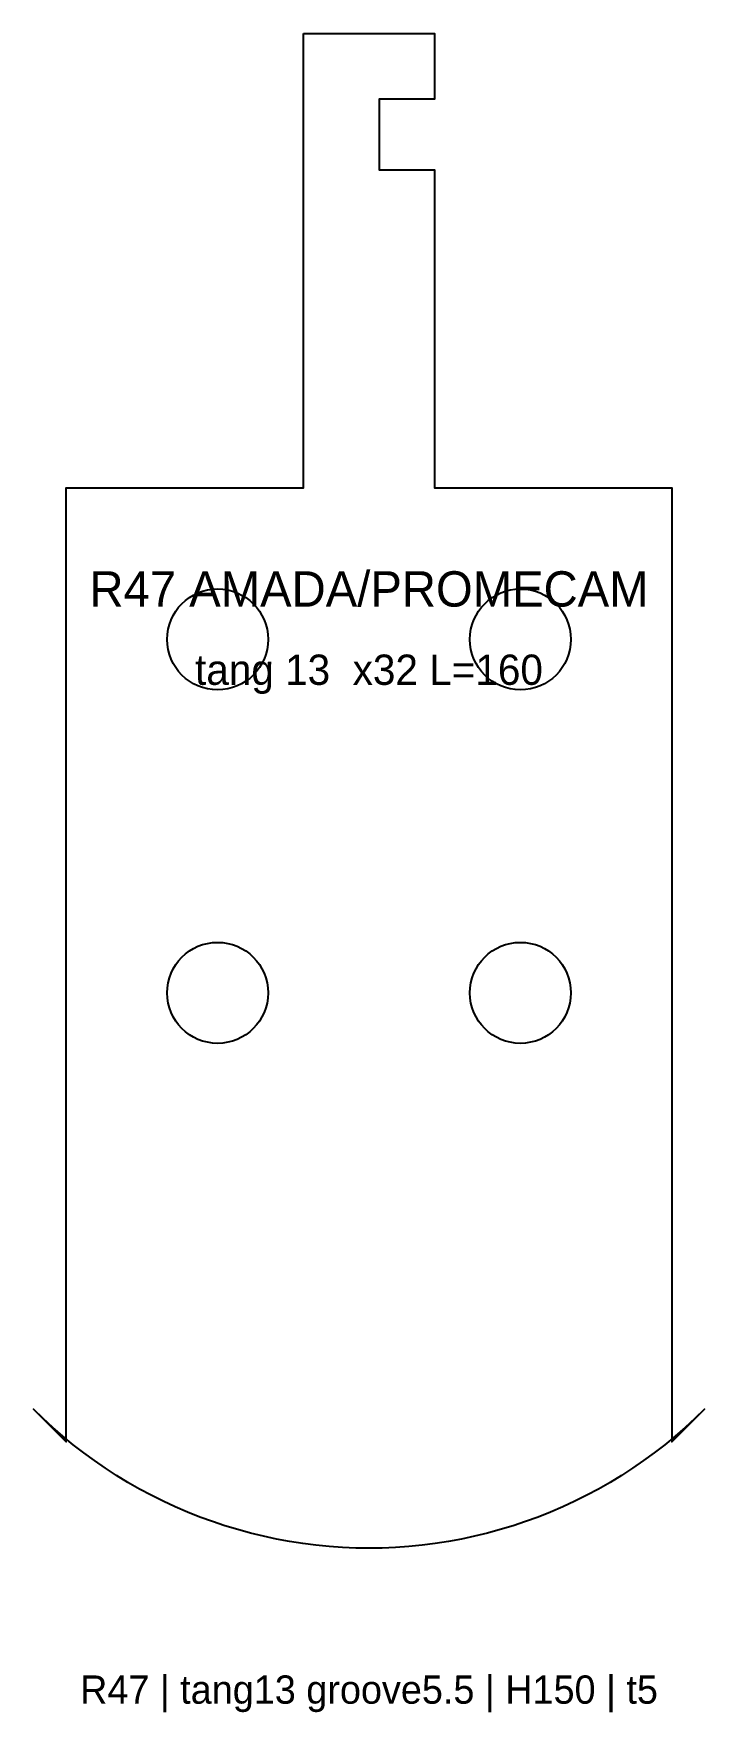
# Model space of a CAD drawing. Header units: millimetres. Extents: x -33 to 33, y -16 to 150.
import ezdxf
from ezdxf.enums import TextEntityAlignment as Align

# ---------------------------------------------------------------- set-up
doc = ezdxf.new("R2010")
doc.units = ezdxf.units.MM
for name, color, linetype in [('CUT', 1, 'Continuous'), ('ENGRAVE', 3, 'Continuous'), ('INFO', 7, 'Continuous')]:
    doc.layers.add(name, color=color, linetype=linetype)

msp = doc.modelspace()

# ---------------------------------------------------------------- linework, layer by layer
at = {"layer": 'CUT', "color": 1}
msp.add_lwpolyline([(-6.5, 150), (6.5, 150), (6.5, 143.5), (1, 143.5), (1, 136.5), (6.5, 136.5), (6.5, 105), (30, 105), (30, 10.53), (33.23, 13.77), (32.29, 12.85), (31.32, 11.95), (30.32, 11.09), (29.3, 10.25), (28.26, 9.45), (27.2, 8.67), (26.11, 7.92), (25.01, 7.2), (23.88, 6.52), (22.73, 5.86), (21.57, 5.24), (20.39, 4.65), (19.2, 4.1), (17.99, 3.58), (16.76, 3.09), (15.52, 2.64), (14.27, 2.22), (13.01, 1.84), (11.74, 1.49), (10.46, 1.18), (9.17, 0.9), (7.87, 0.66), (6.57, 0.46), (5.26, 0.3), (3.95, 0.17), (2.64, 0.07), (1.32, 0.02), (0, 0), (-1.32, 0.02), (-2.64, 0.07), (-3.95, 0.17), (-5.26, 0.3), (-6.57, 0.46), (-7.87, 0.66), (-9.17, 0.9), (-10.46, 1.18), (-11.74, 1.49), (-13.01, 1.84), (-14.27, 2.22), (-15.52, 2.64), (-16.76, 3.09), (-17.99, 3.58), (-19.2, 4.1), (-20.39, 4.65), (-21.57, 5.24), (-22.73, 5.86), (-23.88, 6.52), (-25.01, 7.2), (-26.11, 7.92), (-27.2, 8.67), (-28.26, 9.45), (-29.3, 10.25), (-30.32, 11.09), (-31.32, 11.95), (-32.29, 12.85), (-33.23, 13.77), (-30, 10.53), (-30, 105), (-6.5, 105)], close=True, dxfattribs=at)
for centre in [(-15, 90), (15, 90), (-15, 55), (15, 55)]:
    msp.add_circle(centre, 5, dxfattribs=at)

# ---------------------------------------------------------------- texts
at = {"layer": 'ENGRAVE', "color": 3}
for s, height, p in [('R47 AMADA/PROMECAM', 3.5, (0, 95)), ('tang 13  x32 L=160', 3, (0, 87))]:
    msp.add_text(s, height=height, dxfattribs=at).set_placement(p, align=Align.MIDDLE_CENTER)
at = {"layer": 'INFO', "color": 7}
msp.add_text('R47 | tang13 groove5.5 | H150 | t5', height=2.8, dxfattribs=at).set_placement((0, -14), align=Align.MIDDLE_CENTER)

doc.saveas('drawing.dxf')
